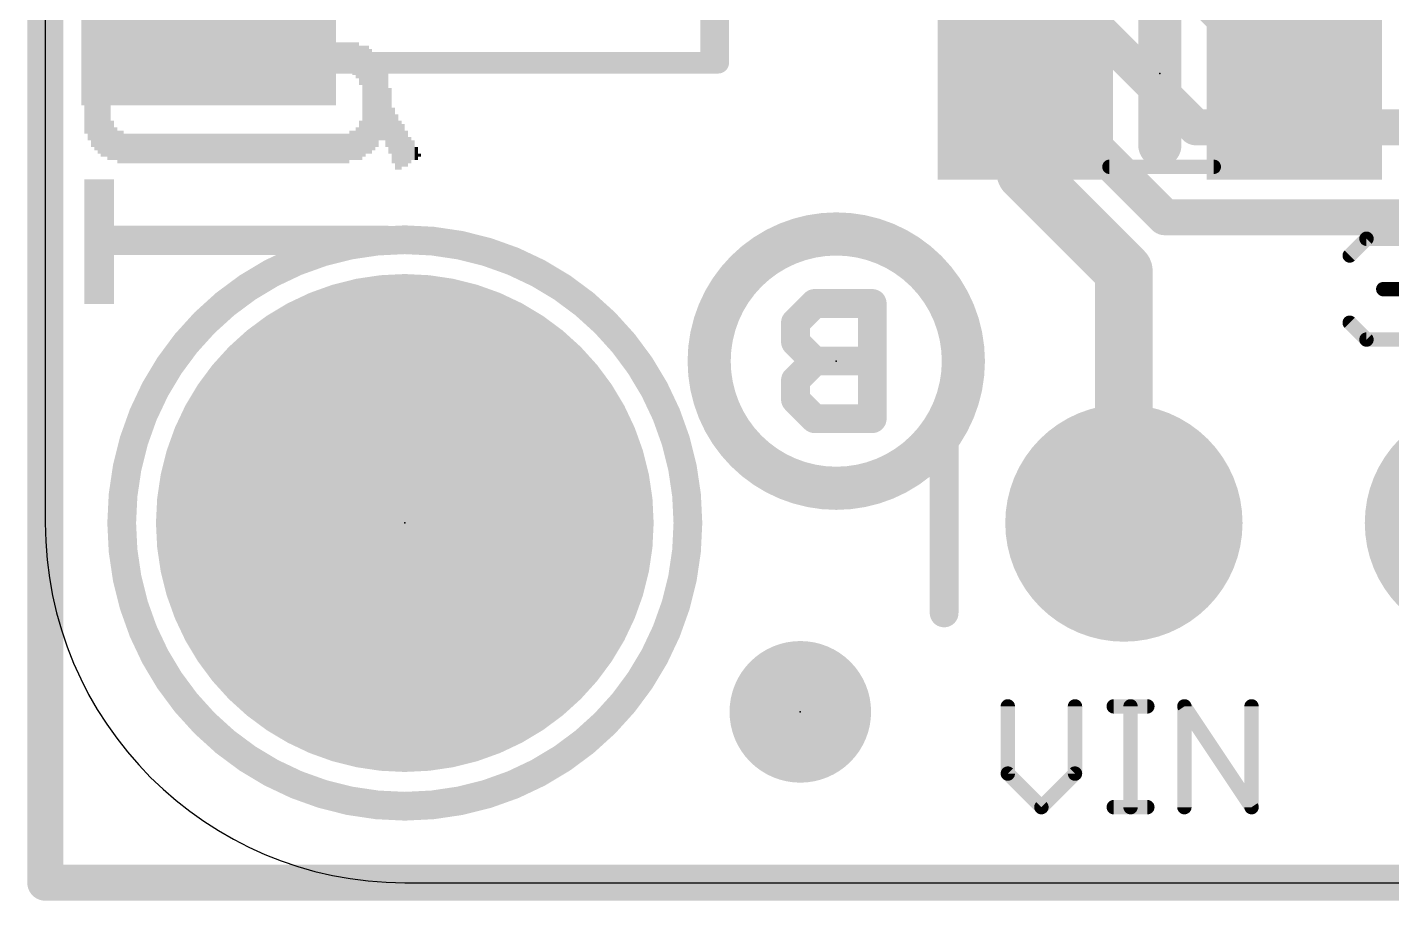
# Model space of a CAD drawing. Extents: x -0.1 to 25.5, y -0.1 to 17.9.
# Drawn here: x -0.13 to 9.51, y -0.13 to 6.04 of the extents above; entities that cross this region are included whole.
import ezdxf

# ---------------------------------------------------------------- set-up
doc = ezdxf.new("R2010")
doc.units = 0
for name, color, linetype in [('1', 12, 'CONTINUOUS'), ('16', 5, 'CONTINUOUS'), ('17', 110, 'CONTINUOUS'), ('20', 53, 'CONTINUOUS'), ('21', 40, 'CONTINUOUS'), ('22', 6, 'CONTINUOUS'), ('23', 40, 'CONTINUOUS'), ('24', 6, 'CONTINUOUS'), ('51', 253, 'CONTINUOUS')]:
    doc.layers.add(name, color=color, linetype=linetype)

# ---------------------------------------------------------------- blocks, each defined once
blk = doc.blocks.new('RECT')
blk.add_solid([(-0.5, -0.5), (0.5, -0.5), (-0.5, 0.5), (0.5, 0.5)])
blk = doc.blocks.new('PIE')
at = {"const_width": 0.5}
blk.add_lwpolyline([(0, -0.25, 1), (0, 0.25, 1), (0, -0.25)], format="xyb", dxfattribs=at)
blk = doc.blocks.new('ROUNDP')
at = {"const_width": 0.5}
blk.add_lwpolyline([(0, -0.25, 1), (0, 0.25, 1), (0, -0.25)], format="xyb", dxfattribs=at)

msp = doc.modelspace()

# ---------------------------------------------------------------- linework, layer by layer
at = {"layer": '1'}
for points, const_width in [([(0, 0), (0, 17.78)], 0.254), ([(6.924, 7.2089), (6.924, 5.715)], 0.4064), ([(8.824, 5.715), (8.128, 6.411)], 0.4064), ([(6.924, 5.715), (6.924, 5.014)], 0.4064), ([(7.62, 4.318), (6.924, 5.014)], 0.4064), ([(7.62, 4.318), (7.62, 2.54)], 0.4064), ([(25.4, 0), (0, 0)], 0.254)]:
    msp.add_lwpolyline(points, dxfattribs=dict(at, const_width=const_width))
for points, const_width in [([(7.0256, 5.715, 1), (6.8224, 5.715)], 0.2032), ([(8.7522, 5.6432, 1), (8.8958, 5.7868)], 0.2032), ([(6.8224, 5.715, 1), (7.0256, 5.715)], 0.2032), ([(6.9958, 5.0858, 1), (6.8522, 4.9422)], 0.2032), ([(6.8224, 5.014, 1), (7.0256, 5.014)], 0.2032), ([(7.7216, 4.318, 1), (7.5184, 4.318)], 0.2032), ([(7.5482, 4.2462, 1), (7.6918, 4.3898)], 0.2032), ([(7.5184, 2.54, 1), (7.7216, 2.54)], 0.2032), ([(0, 0.0635, 1), (0, -0.0635)], 0.127), ([(-0.0635, 0, 1), (0.0635, 0)], 0.127)]:
    msp.add_lwpolyline(points, format="xyb", dxfattribs=dict(at, const_width=const_width))
at = {"layer": '16', "const_width": 0.254}
for points in [[(0, 0), (0, 17.78)], [(8.128, 5.334), (6.477, 6.985)], [(6.1819, 6.4262), (7.9091, 4.699)], [(14.605, 5.334), (8.128, 5.334)], [(7.9091, 4.699), (17.145, 4.699)], [(25.4, 0), (0, 0)]]:
    msp.add_lwpolyline(points, dxfattribs=at)
at = {"layer": '16', "const_width": 0.127}
for points in [[(8.128, 5.3975, 1), (8.128, 5.2705)], [(8.0831, 5.2891, 1), (8.1729, 5.3789)], [(7.9091, 4.7625, 1), (7.9091, 4.6355)], [(7.8642, 4.6541, 1), (7.954, 4.7439)], [(0, 0.0635, 1), (0, -0.0635)], [(-0.0635, 0, 1), (0.0635, 0)]]:
    msp.add_lwpolyline(points, format="xyb", dxfattribs=at)
at = {"layer": '20'}
for p, q in [((0, 15.24), (0, 2.54)), ((2.54, 0), (22.86, 0))]:
    msp.add_line(p, q, dxfattribs=at)
msp.add_arc((2.54, 2.54), 2.54, 180, 270, dxfattribs=at)
at = {"layer": '21'}
for points, const_width in [([(4.754, 6.99), (4.754, 5.79)], 0.1524), ([(7.874, 6.223), (7.874, 5.207)], 0.3048), ([(4.754, 5.79), (2.154, 5.79)], 0.1524), ([(9.2152, 4.4286), (9.3338, 4.5472)], 0.1016), ([(9.3338, 4.5472), (9.5711, 4.5472)], 0.1016), ([(9.5711, 4.1913), (9.4524, 4.1913)], 0.1016), ([(9.3338, 3.8354), (9.2152, 3.954)], 0.1016), ([(9.5711, 3.8354), (9.3338, 3.8354)], 0.1016), ([(6.7999, 1.2452), (6.7999, 0.7707)], 0.1016), ([(7.2745, 0.7707), (7.2745, 1.2452)], 0.1016), ([(7.5483, 1.2452), (7.7856, 1.2452)], 0.1016), ([(7.667, 0.5334), (7.667, 1.2452)], 0.1016), ([(8.0473, 0.5334), (8.0473, 1.2452)], 0.1016), ([(8.0473, 1.2452), (8.5218, 0.5334)], 0.1016), ([(8.5218, 0.5334), (8.5218, 1.2452)], 0.1016), ([(6.7999, 0.7707), (7.0372, 0.5334)], 0.1016), ([(7.0372, 0.5334), (7.2745, 0.7707)], 0.1016), ([(7.5483, 0.5334), (7.7856, 0.5334)], 0.1016)]:
    msp.add_lwpolyline(points, dxfattribs=dict(at, const_width=const_width))
for points, const_width in [([(2.154, 5.8281, 1), (2.154, 5.7519)], 0.0762), ([(4.7159, 5.79, 1), (4.7921, 5.79)], 0.0762), ([(4.754, 5.7519, 1), (4.754, 5.8281)], 0.0762), ([(7.7978, 5.207, 1), (7.9502, 5.207)], 0.1524), ([(2.54, 0.54, 1), (2.54, 4.54, 1), (2.54, 0.54)], 0.2032), ([(9.3338, 4.5726, 1), (9.3338, 4.5218)], 0.0508), ([(9.3518, 4.5292, 1), (9.3159, 4.5652)], 0.0508), ([(9.1972, 4.4465, 1), (9.2331, 4.4106)], 0.0508), ([(9.4524, 4.2167, 1), (9.4524, 4.1659)], 0.0508), ([(9.2331, 3.972, 1), (9.1972, 3.9361)], 0.0508), ([(9.3338, 3.8608, 1), (9.3338, 3.81)], 0.0508), ([(9.3159, 3.8174, 1), (9.3518, 3.8534)], 0.0508), ([(6.8253, 1.2452, 1), (6.7745, 1.2452)], 0.0508), ([(7.2999, 1.2452, 1), (7.2491, 1.2452)], 0.0508), ([(7.5483, 1.2706, 1), (7.5483, 1.2198)], 0.0508), ([(7.6924, 1.2452, 1), (7.6416, 1.2452)], 0.0508), ([(7.7856, 1.2198, 1), (7.7856, 1.2706)], 0.0508), ([(8.0684, 1.2593, 1), (8.0261, 1.2311)], 0.0508), ([(8.0727, 1.2452, 1), (8.0219, 1.2452)], 0.0508), ([(8.5472, 1.2452, 1), (8.4964, 1.2452)], 0.0508), ([(6.7745, 0.7707, 1), (6.8253, 0.7707)], 0.0508), ([(6.8179, 0.7886, 1), (6.782, 0.7527)], 0.0508), ([(7.2491, 0.7707, 1), (7.2999, 0.7707)], 0.0508), ([(7.2924, 0.7527, 1), (7.2565, 0.7886)], 0.0508), ([(7.5483, 0.5588, 1), (7.5483, 0.508)], 0.0508), ([(7.7856, 0.508, 1), (7.7856, 0.5588)], 0.0508), ([(7.0192, 0.5514, 1), (7.0551, 0.5154)], 0.0508), ([(7.0192, 0.5154, 1), (7.0551, 0.5514)], 0.0508), ([(7.6416, 0.5334, 1), (7.6924, 0.5334)], 0.0508), ([(8.0219, 0.5334, 1), (8.0727, 0.5334)], 0.0508), ([(8.4964, 0.5334, 1), (8.5472, 0.5334)], 0.0508), ([(8.5007, 0.5193, 1), (8.5429, 0.5475)], 0.0508)]:
    msp.add_lwpolyline(points, format="xyb", dxfattribs=dict(at, const_width=const_width))
at = {"layer": '22'}
for points, const_width in [([(5.588, 2.785, 1), (5.588, 4.581, 1), (5.588, 2.785)], 0.3048), ([(5.4353, 4.1409, 1), (5.4353, 4.0393)], 0.1016), ([(5.4712, 4.0542, 1), (5.3993, 4.126)], 0.1016), ([(5.8928, 4.0901, 1), (5.7912, 4.0901)], 0.1016), ([(5.842, 4.0393, 1), (5.842, 4.1409)], 0.1016), ([(5.3505, 3.9545, 1), (5.2489, 3.9545)], 0.1016), ([(5.2638, 3.9904, 1), (5.3356, 3.9186)], 0.1016), ([(5.3356, 3.8548, 1), (5.2638, 3.783)], 0.1016), ([(5.2489, 3.8189, 1), (5.3505, 3.8189)], 0.1016), ([(5.4353, 3.7341, 1), (5.4353, 3.6325)], 0.1016), ([(5.4712, 3.6474, 1), (5.3993, 3.7193)], 0.1016), ([(5.3993, 3.6474, 1), (5.4712, 3.7193)], 0.1016), ([(5.842, 3.6325, 1), (5.842, 3.7341)], 0.1016), ([(5.3505, 3.5478, 1), (5.2489, 3.5478)], 0.1016), ([(5.2638, 3.5837, 1), (5.3356, 3.5118)], 0.1016), ([(5.3356, 3.4481, 1), (5.2638, 3.3763)], 0.1016), ([(5.2489, 3.4122, 1), (5.3505, 3.4122)], 0.1016), ([(5.4353, 3.3274, 1), (5.4353, 3.2258)], 0.1016), ([(5.842, 3.2258, 1), (5.842, 3.3274)], 0.1016), ([(5.3993, 3.2407, 1), (5.4712, 3.3125)], 0.1016), ([(5.7912, 3.2766, 1), (5.8928, 3.2766)], 0.1016)]:
    msp.add_lwpolyline(points, format="xyb", dxfattribs=dict(at, const_width=const_width))
at = {"layer": '22', "const_width": 0.2032}
for points in [[(5.4353, 4.0901), (5.2997, 3.9545)], [(5.842, 4.0901), (5.4353, 4.0901)], [(5.842, 3.2766), (5.842, 4.0901)], [(5.2997, 3.9545), (5.2997, 3.8189)], [(5.2997, 3.8189), (5.4353, 3.6833)], [(5.4353, 3.6833), (5.2997, 3.5478)], [(5.842, 3.6833), (5.4353, 3.6833)], [(5.2997, 3.5478), (5.2997, 3.4122)], [(5.2997, 3.4122), (5.4353, 3.2766)], [(5.4353, 3.2766), (5.842, 3.2766)]]:
    msp.add_lwpolyline(points, dxfattribs=at)
at = {"layer": '23'}
for p in [(7.874, 5.715), (2.54, 2.54), (5.334, 1.2065)]:
    msp.add_point(p, dxfattribs=at)
at = {"layer": '24'}
msp.add_point((5.588, 3.683), dxfattribs=at)
at = {"layer": '51'}
for points, const_width in [([(0.454, 5.79), (0.454, 11.89)], 0.1524), ([(4.704, 11.89), (4.704, 5.79)], 0.1524), ([(4.704, 5.79), (0.454, 5.79)], 0.1524), ([(7.518, 5.055), (8.255, 5.055)], 0.1016), ([(6.35, 3.175), (6.35, 1.905)], 0.2032)]:
    msp.add_lwpolyline(points, dxfattribs=dict(at, const_width=const_width))
for points, const_width in [([(0.454, 5.8281, 1), (0.454, 5.7519)], 0.0762), ([(0.4159, 5.79, 1), (0.4921, 5.79)], 0.0762), ([(4.6659, 5.79, 1), (4.7421, 5.79)], 0.0762), ([(4.704, 5.7519, 1), (4.704, 5.8281)], 0.0762), ([(7.518, 5.0804, 1), (7.518, 5.0296)], 0.0508), ([(8.255, 5.0296, 1), (8.255, 5.0804)], 0.0508), ([(6.4008, 3.175, 1), (6.2992, 3.175)], 0.1016), ([(6.2992, 1.905, 1), (6.4008, 1.905)], 0.1016)]:
    msp.add_lwpolyline(points, format="xyb", dxfattribs=dict(at, const_width=const_width))

# ---------------------------------------------------------------- block references
at = {"layer": '1'}
for p, xscale, yscale in [((1.154, 6.09), 1.8, 1.2), ((6.924, 5.715), 1.24, 1.5), ((8.824, 5.715), 1.24, 1.5)]:
    msp.add_blockref('RECT', p, dxfattribs=dict(at, xscale=xscale, yscale=yscale))
msp.add_blockref('PIE', (5.334, 1.2065), dxfattribs=at)
at = {"layer": '17', "xscale": 3.516, "yscale": 3.516}
msp.add_blockref('ROUNDP', (2.54, 2.54), dxfattribs=at)
msp.add_blockref('ROUNDP', (2.54, 2.54), dxfattribs=at)
at = {"layer": '17', "xscale": 1.6764, "yscale": 1.6764, "rotation": 90}
for p in [(7.62, 2.54), (7.62, 2.54), (10.16, 2.54), (10.16, 2.54)]:
    msp.add_blockref('ROUNDP', p, dxfattribs=at)
at = {"layer": '22', "rotation": 270}
for p, xscale, yscale in [((0.404, 5.5067), 0.762, 0.0231), ((0.4271, 5.5067), 0.762, 0.0231), ((0.4502, 5.5067), 0.8077, 0.0231), ((0.4733, 5.7721), 0.2769, 0.0231), ((0.4964, 5.8064), 0.254, 0.0231), ((0.5196, 5.8179), 0.2311, 0.0231), ((0.5427, 5.8306), 0.2057, 0.0231), ((0.5658, 5.8306), 0.2057, 0.0231), ((0.5889, 5.8306), 0.2057, 0.0231), ((0.612, 5.8306), 0.2057, 0.0231), ((0.635, 5.8306), 0.2057, 0.0229), ((0.658, 5.842), 0.1829, 0.0231), ((0.6811, 5.842), 0.1829, 0.0231), ((0.7042, 5.842), 0.1829, 0.0231), ((0.7273, 5.842), 0.1829, 0.0231), ((0.7504, 5.842), 0.1829, 0.0231), ((0.7736, 5.842), 0.1829, 0.0231), ((0.7967, 5.842), 0.1829, 0.0231), ((0.8198, 5.842), 0.1829, 0.0231), ((0.8429, 5.842), 0.1829, 0.0231), ((0.866, 5.842), 0.1829, 0.0231), ((0.889, 5.842), 0.1829, 0.0229), ((0.912, 5.842), 0.1829, 0.0231), ((0.9351, 5.842), 0.1829, 0.0231), ((0.9582, 5.842), 0.1829, 0.0231), ((0.9813, 5.842), 0.1829, 0.0231), ((1.0044, 5.842), 0.1829, 0.0231), ((1.0276, 5.842), 0.1829, 0.0231), ((1.0507, 5.842), 0.1829, 0.0231), ((1.0738, 5.842), 0.1829, 0.0231), ((1.0969, 5.842), 0.1829, 0.0231), ((1.12, 5.842), 0.1829, 0.0231), ((1.143, 5.842), 0.1829, 0.0229), ((1.166, 5.842), 0.1829, 0.0231), ((1.1891, 5.842), 0.1829, 0.0231), ((1.2122, 5.842), 0.1829, 0.0231), ((1.2353, 5.842), 0.1829, 0.0231), ((1.2584, 5.842), 0.1829, 0.0231), ((1.2816, 5.842), 0.1829, 0.0231), ((1.3047, 5.842), 0.1829, 0.0231), ((1.3278, 5.842), 0.1829, 0.0231), ((1.3509, 5.842), 0.1829, 0.0231), ((1.374, 5.842), 0.1829, 0.0231), ((1.397, 5.842), 0.1829, 0.0229), ((1.42, 5.842), 0.1829, 0.0231), ((1.4431, 5.842), 0.1829, 0.0231), ((1.4662, 5.842), 0.1829, 0.0231), ((1.4893, 5.842), 0.1829, 0.0231), ((1.5124, 5.842), 0.1829, 0.0231), ((1.5356, 5.842), 0.1829, 0.0231), ((1.5587, 5.842), 0.1829, 0.0231), ((1.5818, 5.842), 0.1829, 0.0231), ((1.6049, 5.842), 0.1829, 0.0231), ((1.628, 5.842), 0.1829, 0.0231), ((1.651, 5.842), 0.1829, 0.0229), ((1.674, 5.842), 0.1829, 0.0231), ((1.6971, 5.842), 0.1829, 0.0231), ((1.7202, 5.842), 0.1829, 0.0231), ((1.7433, 5.842), 0.1829, 0.0231), ((1.7664, 5.842), 0.1829, 0.0231), ((1.7896, 5.842), 0.1829, 0.0231), ((1.8127, 5.842), 0.1829, 0.0231), ((1.8358, 5.842), 0.1829, 0.0231), ((1.8589, 5.842), 0.1829, 0.0231), ((1.882, 5.842), 0.1829, 0.0231), ((1.905, 5.842), 0.1829, 0.0229), ((1.928, 5.842), 0.1829, 0.0231), ((1.9511, 5.842), 0.1829, 0.0231), ((1.9742, 5.842), 0.1829, 0.0231), ((1.9973, 5.842), 0.1829, 0.0231), ((2.0204, 5.842), 0.1829, 0.0231), ((2.0436, 5.842), 0.1829, 0.0231), ((2.0667, 5.842), 0.1829, 0.0231), ((2.0898, 5.8306), 0.2057, 0.0231), ((2.1129, 5.8306), 0.2057, 0.0231), ((2.136, 5.8306), 0.2057, 0.0231), ((2.159, 5.8306), 0.2057, 0.0229), ((2.182, 5.8179), 0.2311, 0.0231), ((2.2051, 5.8064), 0.254, 0.0231), ((2.2282, 5.7721), 0.2769, 0.0231), ((2.2513, 5.5182), 0.7849, 0.0231), ((2.2744, 5.5296), 0.762, 0.0231), ((2.2976, 5.5182), 0.7391, 0.0231), ((0.3118, 5.5194), 0.5537, 0.0231), ((0.3349, 5.5067), 0.6248, 0.0231), ((0.358, 5.5067), 0.6706, 0.0231), ((0.381, 5.5067), 0.7163, 0.0229), ((2.3207, 5.5182), 0.6934, 0.0231), ((2.3438, 5.5182), 0.6477, 0.0231), ((2.3669, 5.5309), 0.5766, 0.0231), ((2.39, 5.5194), 0.5537, 0.0231), ((0.2887, 5.508), 0.4394, 0.0231), ((2.413, 5.461), 0.5334, 0.0229), ((2.436, 5.3797), 0.4623, 0.0231), ((2.4591, 5.2769), 0.3937, 0.0231), ((2.4822, 5.2299), 0.3912, 0.0231), ((0.4733, 5.2413), 0.2769, 0.0231), ((0.4964, 5.2184), 0.2311, 0.0231), ((0.5196, 5.1956), 0.2311, 0.0231), ((0.5427, 5.1956), 0.2311, 0.0231), ((2.159, 5.207), 0.2083, 0.0229), ((2.182, 5.207), 0.2083, 0.0231), ((2.2051, 5.2184), 0.2311, 0.0231), ((2.2282, 5.2413), 0.2769, 0.0231), ((2.5053, 5.207), 0.3454, 0.0231), ((2.5284, 5.207), 0.2997, 0.0231), ((2.5516, 5.1841), 0.254, 0.0231), ((0.5658, 5.1841), 0.2083, 0.0231), ((0.5889, 5.1841), 0.2083, 0.0231), ((0.612, 5.1841), 0.2083, 0.0231), ((0.635, 5.1841), 0.2083, 0.0229), ((0.658, 5.1841), 0.2083, 0.0231), ((0.6811, 5.1841), 0.2083, 0.0231), ((0.7042, 5.1841), 0.2083, 0.0231), ((0.7273, 5.1841), 0.2083, 0.0231), ((0.7504, 5.1841), 0.2083, 0.0231), ((0.7736, 5.1841), 0.2083, 0.0231), ((0.7967, 5.1841), 0.2083, 0.0231), ((0.8198, 5.1841), 0.2083, 0.0231), ((0.8429, 5.1841), 0.2083, 0.0231), ((0.866, 5.1841), 0.2083, 0.0231), ((0.889, 5.1841), 0.2083, 0.0229), ((0.912, 5.1841), 0.2083, 0.0231), ((0.9351, 5.1841), 0.2083, 0.0231), ((0.9582, 5.1841), 0.2083, 0.0231), ((0.9813, 5.1841), 0.2083, 0.0231), ((1.0044, 5.1841), 0.2083, 0.0231), ((1.0276, 5.1841), 0.2083, 0.0231), ((1.0507, 5.1841), 0.2083, 0.0231), ((1.0738, 5.1841), 0.2083, 0.0231), ((1.0969, 5.1841), 0.2083, 0.0231), ((1.12, 5.1841), 0.2083, 0.0231), ((1.143, 5.1841), 0.2083, 0.0229), ((1.166, 5.1841), 0.2083, 0.0231), ((1.1891, 5.1841), 0.2083, 0.0231), ((1.2122, 5.1841), 0.2083, 0.0231), ((1.2353, 5.1841), 0.2083, 0.0231), ((1.2584, 5.1841), 0.2083, 0.0231), ((1.2816, 5.1841), 0.2083, 0.0231), ((1.3047, 5.1841), 0.2083, 0.0231), ((1.3278, 5.1841), 0.2083, 0.0231), ((1.3509, 5.1841), 0.2083, 0.0231), ((1.374, 5.1841), 0.2083, 0.0231), ((1.397, 5.1841), 0.2083, 0.0229), ((1.42, 5.1841), 0.2083, 0.0231), ((1.4431, 5.1841), 0.2083, 0.0231), ((1.4662, 5.1841), 0.2083, 0.0231), ((1.4893, 5.1841), 0.2083, 0.0231), ((1.5124, 5.1841), 0.2083, 0.0231), ((1.5356, 5.1841), 0.2083, 0.0231), ((1.5587, 5.1841), 0.2083, 0.0231), ((1.5818, 5.1841), 0.2083, 0.0231), ((1.6049, 5.1841), 0.2083, 0.0231), ((1.628, 5.1841), 0.2083, 0.0231), ((1.651, 5.1841), 0.2083, 0.0229), ((1.674, 5.1841), 0.2083, 0.0231), ((1.6971, 5.1841), 0.2083, 0.0231), ((1.7202, 5.1841), 0.2083, 0.0231), ((1.7433, 5.1841), 0.2083, 0.0231), ((1.7664, 5.1841), 0.2083, 0.0231), ((1.7896, 5.1841), 0.2083, 0.0231), ((1.8127, 5.1841), 0.2083, 0.0231), ((1.8358, 5.1841), 0.2083, 0.0231), ((1.8589, 5.1841), 0.2083, 0.0231), ((1.882, 5.1841), 0.2083, 0.0231), ((1.905, 5.1841), 0.2083, 0.0229), ((1.928, 5.1841), 0.2083, 0.0231), ((1.9511, 5.1841), 0.2083, 0.0231), ((1.9742, 5.1841), 0.2083, 0.0231), ((1.9973, 5.1841), 0.2083, 0.0231), ((2.0204, 5.1841), 0.2083, 0.0231), ((2.0436, 5.1841), 0.2083, 0.0231), ((2.0667, 5.1841), 0.2083, 0.0231), ((2.0898, 5.1841), 0.2083, 0.0231), ((2.1129, 5.1841), 0.2083, 0.0231), ((2.136, 5.1841), 0.2083, 0.0231), ((2.5747, 5.1727), 0.1854, 0.0231), ((2.5978, 5.1727), 0.1397, 0.0231), ((2.6209, 5.1486), 0.0914, 0.0231), ((2.644, 5.1372), 0.0229, 0.0231), ((0.2887, 4.5263), 0.8788, 0.0231), ((0.3118, 4.5263), 0.8788, 0.0231), ((0.3349, 4.5263), 0.8788, 0.0231), ((0.358, 4.5263), 0.8788, 0.0231), ((0.381, 4.5263), 0.8788, 0.0229), ((0.404, 4.5263), 0.8788, 0.0231), ((0.4271, 4.5263), 0.8788, 0.0231), ((0.4502, 4.5263), 0.8788, 0.0231), ((0.4733, 4.5263), 0.8788, 0.0231), ((0.4964, 4.5364), 0.2083, 0.0231), ((0.5196, 4.5364), 0.2083, 0.0231), ((0.5427, 4.5364), 0.2083, 0.0231), ((0.5658, 4.5364), 0.2083, 0.0231), ((0.5889, 4.5364), 0.2083, 0.0231), ((0.612, 4.5364), 0.2083, 0.0231), ((0.635, 4.5364), 0.2083, 0.0229), ((0.658, 4.5364), 0.2083, 0.0231), ((0.6811, 4.5364), 0.2083, 0.0231), ((0.7042, 4.5364), 0.2083, 0.0231), ((0.7273, 4.5364), 0.2083, 0.0231), ((0.7504, 4.5364), 0.2083, 0.0231), ((0.7736, 4.5364), 0.2083, 0.0231), ((0.7967, 4.5364), 0.2083, 0.0231), ((0.8198, 4.5364), 0.2083, 0.0231), ((0.8429, 4.5364), 0.2083, 0.0231), ((0.866, 4.5364), 0.2083, 0.0231), ((0.889, 4.5364), 0.2083, 0.0229), ((0.912, 4.5364), 0.2083, 0.0231), ((0.9351, 4.5364), 0.2083, 0.0231), ((0.9582, 4.5364), 0.2083, 0.0231), ((0.9813, 4.5364), 0.2083, 0.0231), ((1.0044, 4.5364), 0.2083, 0.0231), ((1.0276, 4.5364), 0.2083, 0.0231), ((1.0507, 4.5364), 0.2083, 0.0231), ((1.0738, 4.5364), 0.2083, 0.0231), ((1.0969, 4.5364), 0.2083, 0.0231), ((1.12, 4.5364), 0.2083, 0.0231), ((1.143, 4.5364), 0.2083, 0.0229), ((1.166, 4.5364), 0.2083, 0.0231), ((1.1891, 4.5364), 0.2083, 0.0231), ((1.2122, 4.5364), 0.2083, 0.0231), ((1.2353, 4.5364), 0.2083, 0.0231), ((1.2584, 4.5364), 0.2083, 0.0231), ((1.2816, 4.5364), 0.2083, 0.0231), ((1.3047, 4.5364), 0.2083, 0.0231), ((1.3278, 4.5364), 0.2083, 0.0231), ((1.3509, 4.5364), 0.2083, 0.0231), ((1.374, 4.5364), 0.2083, 0.0231), ((1.397, 4.5364), 0.2083, 0.0229), ((1.42, 4.5364), 0.2083, 0.0231), ((1.4431, 4.5364), 0.2083, 0.0231), ((1.4662, 4.5364), 0.2083, 0.0231), ((1.4893, 4.5364), 0.2083, 0.0231), ((1.5124, 4.5364), 0.2083, 0.0231), ((1.5356, 4.5364), 0.2083, 0.0231), ((1.5587, 4.5364), 0.2083, 0.0231), ((1.5818, 4.5364), 0.2083, 0.0231), ((1.6049, 4.5364), 0.2083, 0.0231), ((1.628, 4.5364), 0.2083, 0.0231), ((1.651, 4.5364), 0.2083, 0.0229), ((1.674, 4.5364), 0.2083, 0.0231), ((1.6971, 4.5364), 0.2083, 0.0231), ((1.7202, 4.5364), 0.2083, 0.0231), ((1.7433, 4.5364), 0.2083, 0.0231), ((1.7664, 4.5364), 0.2083, 0.0231), ((1.7896, 4.5364), 0.2083, 0.0231), ((1.8127, 4.5364), 0.2083, 0.0231), ((1.8358, 4.5364), 0.2083, 0.0231), ((1.8589, 4.5364), 0.2083, 0.0231), ((1.882, 4.5364), 0.2083, 0.0231), ((1.905, 4.5364), 0.2083, 0.0229), ((1.928, 4.5364), 0.2083, 0.0231), ((1.9511, 4.5364), 0.2083, 0.0231), ((1.9742, 4.5364), 0.2083, 0.0231), ((1.9973, 4.5364), 0.2083, 0.0231), ((2.0204, 4.5364), 0.2083, 0.0231), ((2.0436, 4.5364), 0.2083, 0.0231), ((2.0667, 4.5364), 0.2083, 0.0231), ((2.0898, 4.5364), 0.2083, 0.0231), ((2.1129, 4.5364), 0.2083, 0.0231), ((2.136, 4.5364), 0.2083, 0.0231), ((2.159, 4.5364), 0.2083, 0.0229), ((2.182, 4.5364), 0.2083, 0.0231), ((2.2051, 4.5364), 0.2083, 0.0231), ((2.2282, 4.5364), 0.2083, 0.0231), ((2.2513, 4.5364), 0.2083, 0.0231), ((2.2744, 4.5364), 0.2083, 0.0231), ((2.2976, 4.5364), 0.2083, 0.0231), ((2.3207, 4.5364), 0.2083, 0.0231), ((2.3438, 4.5364), 0.2083, 0.0231), ((2.3669, 4.5364), 0.2083, 0.0231), ((2.39, 4.5364), 0.2083, 0.0231), ((2.413, 4.5364), 0.2083, 0.0229)]:
    msp.add_blockref('RECT', p, dxfattribs=dict(at, xscale=xscale, yscale=yscale))
at = {"layer": '51'}
for p, xscale, yscale in [((7.1569, 5.7161), 0.7501, 1.4501), ((8.6047, 5.7161), 0.7501, 1.4501), ((7.62, 2.54), 0.508, 0.508)]:
    msp.add_blockref('RECT', p, dxfattribs=dict(at, xscale=xscale, yscale=yscale))

doc.saveas('drawing.dxf')
